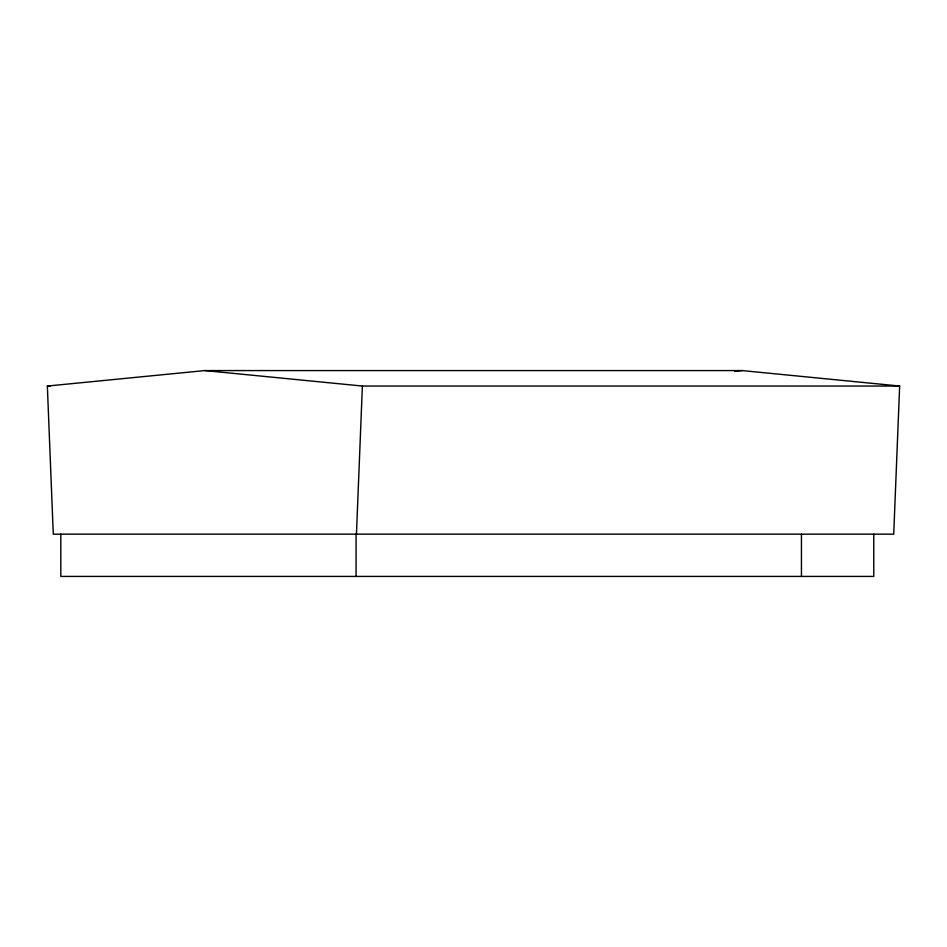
<?xml version="1.0" encoding="UTF-8"?>
<svg xmlns="http://www.w3.org/2000/svg" width="947" height="947" viewBox="0 0 947 947"><rect width="100%" height="100%" fill="white"/><g stroke="black" fill="none" stroke-linecap="round" stroke-linejoin="round"><path stroke-width="1.42" d="M356.451 534.167L362.381 386.045L204.872 370.573L47.35 386.045L53.281 534.167L893.719 534.167L899.65 386.045L742.128 370.573L204.872 370.573M734.777 371.295L742.128 370.573M47.35 386.045L50.298 386.045M362.381 386.045L899.65 386.045M873.773 534.167L873.773 576.427L60.821 576.427L60.821 534.167M801.446 534.167L801.446 576.427M356.084 534.167L356.084 576.427"/></g></svg>
